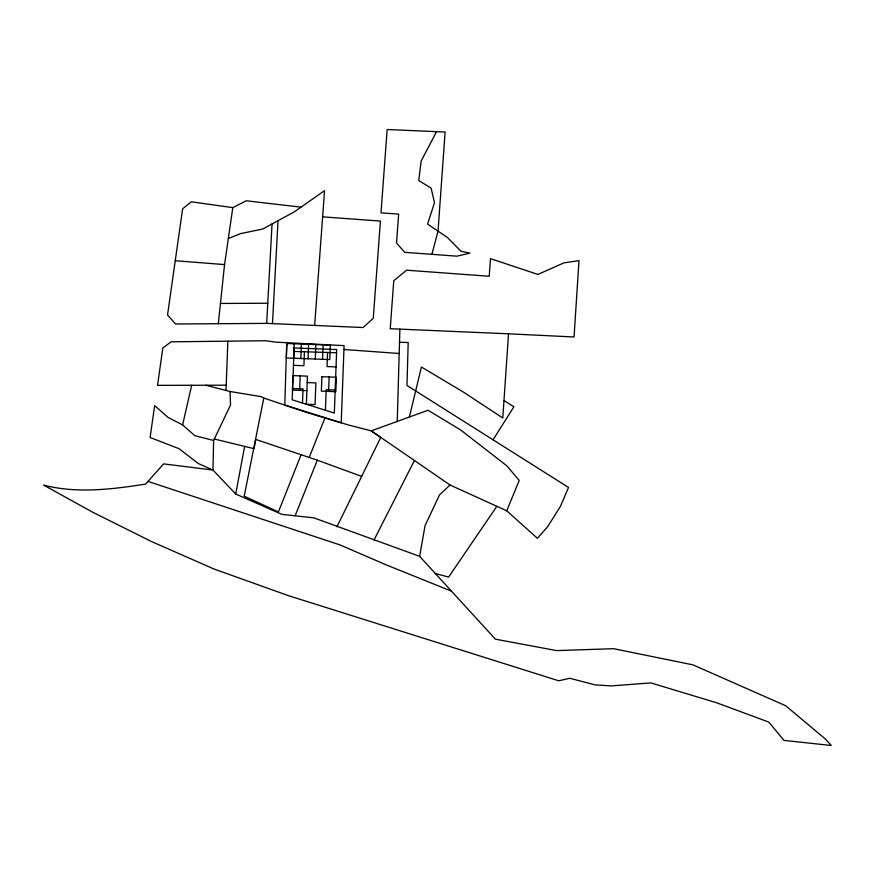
<?xml version="1.0" encoding="UTF-8"?>
<svg xmlns="http://www.w3.org/2000/svg" width="875" height="875" viewBox="0 0 875 875"><rect width="100%" height="100%" fill="white"/><g stroke="black" fill="none" stroke-linecap="round" stroke-linejoin="round"><path stroke-width="1.31" d="M213.631 440.475L212.953 470.05L235.703 494.014L281.87 514.369L313.72 517.814L419.639 556.336L495.403 639.177L556.664 650.606L613.583 648.681L693.033 664.88L785.739 705.775L825.672 739.277L831.25 745.478L783.913 740.392L768.863 722.116L716.527 702.734L650.869 682.905L611.166 685.913L595.011 684.873L569.8 678.256L558.764 680.794L288.422 595.656L213.959 568.991L151.517 541.548L92.269 512.006L43.75 485.155C77.23 493.752 111.956 489.3 145.6 484.116L163.603 463.881L212.953 470.05L198.242 463.509L179.167 448.744L150.117 437.5L154.645 405.628L168.12 417.452L182.613 424.944L194.862 435.695L213.631 440.475L230.552 404.972L230.005 391.497L205.92 385.241M397.239 421.652L399.886 329.131M286.748 342.366L284.78 405.081L341.217 422.822L344.083 345.614L275.822 342.158L265.825 340.747L171.106 341.819L162.838 347.988L157.533 385.35L226.209 385.197M226.012 390.469L227.861 341.206M293.595 358.236L294.131 343.766M299.644 390.359L300.18 375.878M300.836 358.509L301.372 344.028M302.509 403.058L303.034 388.872L292.611 388.489M304.412 351.761L303.898 365.717L293.464 365.323M308.066 358.772L308.602 344.302M315.306 359.045L315.842 344.564M322.547 359.319L323.083 344.837M325.434 410.266L326.189 389.736L335.18 390.075M327.578 352.472L327.053 366.57L336.044 366.909M328.595 391.431L329.142 376.95M300.869 207.134L246.258 200.78L232.805 207.638L191.297 201.808L182.623 208.841L167.53 315.033L175.569 323.991L266.678 323.378L272.048 223.956M272.464 323.63L278.031 220.697M508.528 333.812L390.228 328.716L393.761 280.744L406.536 270.189L489.212 276.259L490.503 258.639L537.906 274.433L564.036 262.839L578.998 260.652L574.044 336.973L508.539 333.812L502.786 418.02L463.991 392.448L421.433 367.008L409.325 417.244M314.65 325.445L324.548 190.641L294.536 211.706L262.752 229.02L240.833 233.548L228.342 238.459M218.312 323.706L224.558 264.589L232.805 207.638M419.639 556.336L425.064 525.634L439.491 494.922L450.012 485.012L506.745 510.803M235.703 494.014L244.65 446.392M230.005 391.497L261.188 396.648L263.791 398.048L244.213 496.169L278.414 511.962L301.12 454.716M182.613 424.944L191.68 385.273M431.889 254.33L438.036 231.142L445.112 132.016L387.144 129.522L381.019 212.833L398.65 214.123L396.528 243.02L404.731 252.339L456.903 256.167L469.941 253.116L460.994 251.256L447.311 237.387L427.58 224.098L434.481 202.661L431.123 188.125L418.753 180.545L421.148 161.044L436.669 131.392M309.203 457.45L324.953 417.944M295.148 515.802L317.319 460.184L361.648 476.394M336.93 526.805L380.767 437.402L371.23 430.872L348.633 425.042L307.573 412.727L263.791 398.048M374.008 540.039L414.433 460.469L371.23 430.872L428.039 410.255L460.458 429.833L506.855 465.85L519.214 480.397L506.745 510.803L537.381 538.289L547.4 527.067L560.438 506.384L568.531 487.452L406.962 385.459L408.198 342.53L399.514 342.278M493.073 439.786L513.887 406.766L503.978 400.52M496.858 506.308L448.623 577.073L435.192 573.497M220.445 303.461L267.761 303.231M293.989 351.433L336.569 352.756M307.18 382.561L315.875 382.889L315.066 404.6L306.381 404.283L307.42 376.152L292.95 375.605L292.414 390.086L306.884 390.622M266.678 323.378L363.103 327.534L373.275 318.292L380.417 221.08L322.623 216.836M343.941 349.497L399.197 353.5M175.252 260.728L224.558 264.589M214.331 439.009L254.023 448.678L255.806 439.447L317.319 460.184M148.006 481.414L339.773 544.841L386.586 565.031L451.062 590.997M414.433 460.469L450.012 485.012M286.891 343.492L286.355 357.973L329.787 359.581L330.323 345.111L286.891 343.492M294.109 347.966L292.184 399.82L334.327 413.066L336.689 349.552L294.109 347.966M321.902 376.688L321.366 391.158L335.836 391.705L336.372 377.223L321.902 376.688"/></g></svg>
